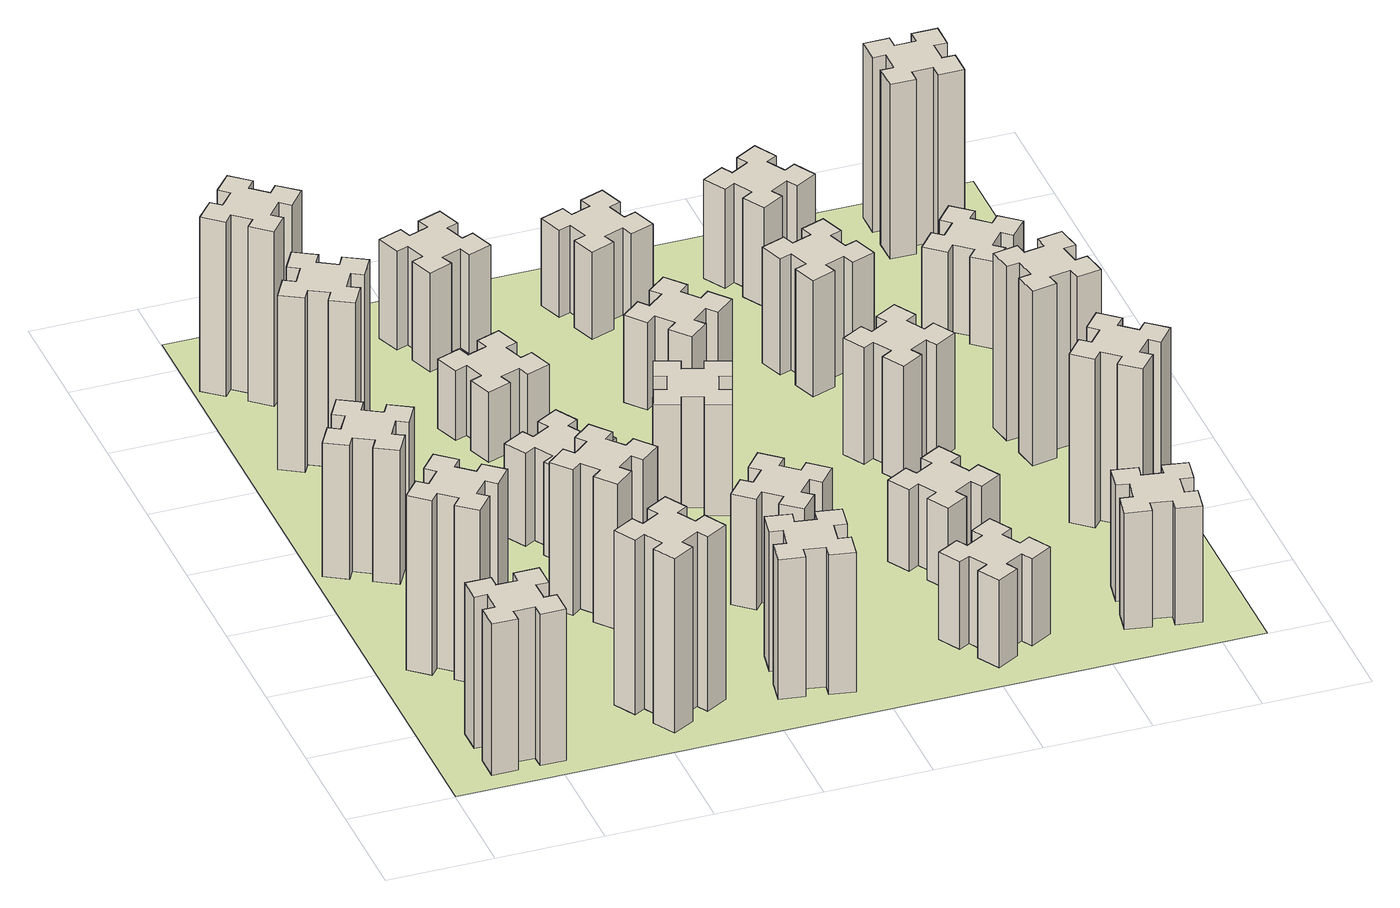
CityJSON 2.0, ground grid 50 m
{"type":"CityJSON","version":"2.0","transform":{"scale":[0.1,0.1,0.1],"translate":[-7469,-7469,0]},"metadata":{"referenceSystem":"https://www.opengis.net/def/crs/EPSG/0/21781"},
"CityObjects":{
"building1":{"type":"Building","attributes":{"class":"1000","function":"1000","usage":"1000","yearOfConstruction":2016,"roofType":"1000","measuredHeight":78,"storeysAboveGround":30,"storeysBelowGround":0},"geometry":[{"type":"Solid","lod":"1","boundaries":[[[[0,1,2,3,4,5,6,7,8,9,10,11,12,13,14,15,16,17,18,19]],[[17,16,20,21]],[[16,15,22,20]],[[15,14,23,22]],[[14,13,24,23]],[[13,12,25,24]],[[12,11,26,25]],[[11,10,27,26]],[[10,9,28,27]],[[9,8,29,28]],[[8,7,30,29]],[[7,6,31,30]],[[6,5,32,31]],[[5,4,33,32]],[[4,3,34,33]],[[3,2,35,34]],[[2,1,36,35]],[[1,0,37,36]],[[0,19,38,37]],[[19,18,39,38]],[[18,17,21,39]],[[24,25,26,27,28,29,30,31,32,33,34,35,36,37,38,39,21,20,22,23]]]]}]},
"building2":{"type":"Building","attributes":{"class":"1000","function":"1000","usage":"1000","yearOfConstruction":2016,"roofType":"1000","measuredHeight":90,"storeysAboveGround":30,"storeysBelowGround":0},"geometry":[{"type":"Solid","lod":"1","boundaries":[[[[40,41,42,43,44,45,46,47,48,49,50,51,52,53,54,55,56,57,58,59]],[[57,56,60,61]],[[56,55,62,60]],[[55,54,63,62]],[[54,53,64,63]],[[53,52,65,64]],[[52,51,66,65]],[[51,50,67,66]],[[50,49,68,67]],[[49,48,69,68]],[[48,47,70,69]],[[47,46,71,70]],[[46,45,72,71]],[[45,44,73,72]],[[44,43,74,73]],[[43,42,75,74]],[[42,41,76,75]],[[41,40,77,76]],[[40,59,78,77]],[[59,58,79,78]],[[58,57,61,79]],[[64,65,66,67,68,69,70,71,72,73,74,75,76,77,78,79,61,60,62,63]]]]}]},
"building3":{"type":"Building","attributes":{"class":"1000","function":"1000","usage":"1000","yearOfConstruction":2016,"roofType":"1000","measuredHeight":69,"storeysAboveGround":30,"storeysBelowGround":0},"geometry":[{"type":"Solid","lod":"1","boundaries":[[[[80,81,82,83,84,85,86,87,88,89,90,91,92,93,94,95,96,97,98,99]],[[97,96,100,101]],[[96,95,102,100]],[[95,94,103,102]],[[94,93,104,103]],[[93,92,105,104]],[[92,91,106,105]],[[91,90,107,106]],[[90,89,108,107]],[[89,88,109,108]],[[88,87,110,109]],[[87,86,111,110]],[[86,85,112,111]],[[85,84,113,112]],[[84,83,114,113]],[[83,82,115,114]],[[82,81,116,115]],[[81,80,117,116]],[[80,99,118,117]],[[99,98,119,118]],[[98,97,101,119]],[[104,105,106,107,108,109,110,111,112,113,114,115,116,117,118,119,101,100,102,103]]]]}]},
"building4":{"type":"Building","attributes":{"class":"1000","function":"1000","usage":"1000","yearOfConstruction":2016,"roofType":"1000","measuredHeight":90,"storeysAboveGround":30,"storeysBelowGround":0},"geometry":[{"type":"Solid","lod":"1","boundaries":[[[[120,121,122,123,124,125,126,127,128,129,130,131,132,133,134,135,136,137,138,139]],[[137,136,140,141]],[[136,135,142,140]],[[135,134,143,142]],[[134,133,144,143]],[[133,132,145,144]],[[132,131,146,145]],[[131,130,147,146]],[[130,129,148,147]],[[129,128,149,148]],[[128,127,150,149]],[[127,126,151,150]],[[126,125,152,151]],[[125,124,153,152]],[[124,123,154,153]],[[123,122,155,154]],[[122,121,156,155]],[[121,120,157,156]],[[120,139,158,157]],[[139,138,159,158]],[[138,137,141,159]],[[144,145,146,147,148,149,150,151,152,153,154,155,156,157,158,159,141,140,142,143]]]]}]},
"building5":{"type":"Building","attributes":{"class":"1000","function":"1000","usage":"1000","yearOfConstruction":2016,"roofType":"1000","measuredHeight":90,"storeysAboveGround":30,"storeysBelowGround":0},"geometry":[{"type":"Solid","lod":"1","boundaries":[[[[160,161,162,163,164,165,166,167,168,169,170,171,172,173,174,175,176,177,178,179]],[[177,176,180,181]],[[176,175,182,180]],[[175,174,183,182]],[[174,173,184,183]],[[173,172,185,184]],[[172,171,186,185]],[[171,170,187,186]],[[170,169,188,187]],[[169,168,189,188]],[[168,167,190,189]],[[167,166,191,190]],[[166,165,192,191]],[[165,164,193,192]],[[164,163,194,193]],[[163,162,195,194]],[[162,161,196,195]],[[161,160,197,196]],[[160,179,198,197]],[[179,178,199,198]],[[178,177,181,199]],[[184,185,186,187,188,189,190,191,192,193,194,195,196,197,198,199,181,180,182,183]]]]}]},
"building6":{"type":"Building","attributes":{"class":"1000","function":"1000","usage":"1000","yearOfConstruction":2016,"roofType":"1000","measuredHeight":90,"storeysAboveGround":30,"storeysBelowGround":0},"geometry":[{"type":"Solid","lod":"1","boundaries":[[[[200,201,202,203,204,205,206,207,208,209,210,211,212,213,214,215,216,217,218,219]],[[217,216,220,221]],[[216,215,222,220]],[[215,214,223,222]],[[214,213,224,223]],[[213,212,225,224]],[[212,211,226,225]],[[211,210,227,226]],[[210,209,228,227]],[[209,208,229,228]],[[208,207,230,229]],[[207,206,231,230]],[[206,205,232,231]],[[205,204,233,232]],[[204,203,234,233]],[[203,202,235,234]],[[202,201,236,235]],[[201,200,237,236]],[[200,219,238,237]],[[219,218,239,238]],[[218,217,221,239]],[[224,225,226,227,228,229,230,231,232,233,234,235,236,237,238,239,221,220,222,223]]]]}]},
"building7":{"type":"Building","attributes":{"class":"1000","function":"1000","usage":"1000","yearOfConstruction":2016,"roofType":"1000","measuredHeight":75,"storeysAboveGround":30,"storeysBelowGround":0},"geometry":[{"type":"Solid","lod":"1","boundaries":[[[[240,241,242,243,244,245,246,247,248,249,250,251,252,253,254,255,256,257,258,259]],[[257,256,260,261]],[[256,255,262,260]],[[255,254,263,262]],[[254,253,264,263]],[[253,252,265,264]],[[252,251,266,265]],[[251,250,267,266]],[[250,249,268,267]],[[249,248,269,268]],[[248,247,270,269]],[[247,246,271,270]],[[246,245,272,271]],[[245,244,273,272]],[[244,243,274,273]],[[243,242,275,274]],[[242,241,276,275]],[[241,240,277,276]],[[240,259,278,277]],[[259,258,279,278]],[[258,257,261,279]],[[264,265,266,267,268,269,270,271,272,273,274,275,276,277,278,279,261,260,262,263]]]]}]},
"building8":{"type":"Building","attributes":{"class":"1000","function":"1000","usage":"1000","yearOfConstruction":2016,"roofType":"1000","measuredHeight":48,"storeysAboveGround":30,"storeysBelowGround":0},"geometry":[{"type":"Solid","lod":"1","boundaries":[[[[280,281,282,283,284,285,286,287,288,289,290,291,292,293,294,295,296,297,298,299]],[[297,296,300,301]],[[296,295,302,300]],[[295,294,303,302]],[[294,293,304,303]],[[293,292,305,304]],[[292,291,306,305]],[[291,290,307,306]],[[290,289,308,307]],[[289,288,309,308]],[[288,287,310,309]],[[287,286,311,310]],[[286,285,312,311]],[[285,284,313,312]],[[284,283,314,313]],[[283,282,315,314]],[[282,281,316,315]],[[281,280,317,316]],[[280,299,318,317]],[[299,298,319,318]],[[298,297,301,319]],[[304,305,306,307,308,309,310,311,312,313,314,315,316,317,318,319,301,300,302,303]]]]}]},
"building9":{"type":"Building","attributes":{"class":"1000","function":"1000","usage":"1000","yearOfConstruction":2016,"roofType":"1000","measuredHeight":72,"storeysAboveGround":30,"storeysBelowGround":0},"geometry":[{"type":"Solid","lod":"1","boundaries":[[[[320,321,322,323,324,325,326,327,328,329,330,331,332,333,334,335,336,337,338,339]],[[337,336,340,341]],[[336,335,342,340]],[[335,334,343,342]],[[334,333,344,343]],[[333,332,345,344]],[[332,331,346,345]],[[331,330,347,346]],[[330,329,348,347]],[[329,328,349,348]],[[328,327,350,349]],[[327,326,351,350]],[[326,325,352,351]],[[325,324,353,352]],[[324,323,354,353]],[[323,322,355,354]],[[322,321,356,355]],[[321,320,357,356]],[[320,339,358,357]],[[339,338,359,358]],[[338,337,341,359]],[[344,345,346,347,348,349,350,351,352,353,354,355,356,357,358,359,341,340,342,343]]]]}]},
"building10":{"type":"Building","attributes":{"class":"1000","function":"1000","usage":"1000","yearOfConstruction":2016,"roofType":"1000","measuredHeight":36,"storeysAboveGround":30,"storeysBelowGround":0},"geometry":[{"type":"Solid","lod":"1","boundaries":[[[[360,361,362,363,364,365,366,367,368,369,370,371,372,373,374,375,376,377,378,379]],[[377,376,380,381]],[[376,375,382,380]],[[375,374,383,382]],[[374,373,384,383]],[[373,372,385,384]],[[372,371,386,385]],[[371,370,387,386]],[[370,369,388,387]],[[369,368,389,388]],[[368,367,390,389]],[[367,366,391,390]],[[366,365,392,391]],[[365,364,393,392]],[[364,363,394,393]],[[363,362,395,394]],[[362,361,396,395]],[[361,360,397,396]],[[360,379,398,397]],[[379,378,399,398]],[[378,377,381,399]],[[384,385,386,387,388,389,390,391,392,393,394,395,396,397,398,399,381,380,382,383]]]]}]},
"building11":{"type":"Building","attributes":{"class":"1000","function":"1000","usage":"1000","yearOfConstruction":2016,"roofType":"1000","measuredHeight":51,"storeysAboveGround":30,"storeysBelowGround":0},"geometry":[{"type":"Solid","lod":"1","boundaries":[[[[400,401,402,403,404,405,406,407,408,409,410,411,412,413,414,415,416,417,418,419]],[[417,416,420,421]],[[416,415,422,420]],[[415,414,423,422]],[[414,413,424,423]],[[413,412,425,424]],[[412,411,426,425]],[[411,410,427,426]],[[410,409,428,427]],[[409,408,429,428]],[[408,407,430,429]],[[407,406,431,430]],[[406,405,432,431]],[[405,404,433,432]],[[404,403,434,433]],[[403,402,435,434]],[[402,401,436,435]],[[401,400,437,436]],[[400,419,438,437]],[[419,418,439,438]],[[418,417,421,439]],[[424,425,426,427,428,429,430,431,432,433,434,435,436,437,438,439,421,420,422,423]]]]}]},
"building12":{"type":"Building","attributes":{"class":"1000","function":"1000","usage":"1000","yearOfConstruction":2016,"roofType":"1000","measuredHeight":57,"storeysAboveGround":30,"storeysBelowGround":0},"geometry":[{"type":"Solid","lod":"1","boundaries":[[[[440,441,442,443,444,445,446,447,448,449,450,451,452,453,454,455,456,457,458,459]],[[457,456,460,461]],[[456,455,462,460]],[[455,454,463,462]],[[454,453,464,463]],[[453,452,465,464]],[[452,451,466,465]],[[451,450,467,466]],[[450,449,468,467]],[[449,448,469,468]],[[448,447,470,469]],[[447,446,471,470]],[[446,445,472,471]],[[445,444,473,472]],[[444,443,474,473]],[[443,442,475,474]],[[442,441,476,475]],[[441,440,477,476]],[[440,459,478,477]],[[459,458,479,478]],[[458,457,461,479]],[[464,465,466,467,468,469,470,471,472,473,474,475,476,477,478,479,461,460,462,463]]]]}]},
"building13":{"type":"Building","attributes":{"class":"1000","function":"1000","usage":"1000","yearOfConstruction":2016,"roofType":"1000","measuredHeight":57,"storeysAboveGround":30,"storeysBelowGround":0},"geometry":[{"type":"Solid","lod":"1","boundaries":[[[[480,481,482,483,484,485,486,487,488,489,490,491,492,493,494,495,496,497,498,499]],[[497,496,500,501]],[[496,495,502,500]],[[495,494,503,502]],[[494,493,504,503]],[[493,492,505,504]],[[492,491,506,505]],[[491,490,507,506]],[[490,489,508,507]],[[489,488,509,508]],[[488,487,510,509]],[[487,486,511,510]],[[486,485,512,511]],[[485,484,513,512]],[[484,483,514,513]],[[483,482,515,514]],[[482,481,516,515]],[[481,480,517,516]],[[480,499,518,517]],[[499,498,519,518]],[[498,497,501,519]],[[504,505,506,507,508,509,510,511,512,513,514,515,516,517,518,519,501,500,502,503]]]]}]},
"building14":{"type":"Building","attributes":{"class":"1000","function":"1000","usage":"1000","yearOfConstruction":2016,"roofType":"1000","measuredHeight":45,"storeysAboveGround":30,"storeysBelowGround":0},"geometry":[{"type":"Solid","lod":"1","boundaries":[[[[520,521,522,523,524,525,526,527,528,529,530,531,532,533,534,535,536,537,538,539]],[[537,536,540,541]],[[536,535,542,540]],[[535,534,543,542]],[[534,533,544,543]],[[533,532,545,544]],[[532,531,546,545]],[[531,530,547,546]],[[530,529,548,547]],[[529,528,549,548]],[[528,527,550,549]],[[527,526,551,550]],[[526,525,552,551]],[[525,524,553,552]],[[524,523,554,553]],[[523,522,555,554]],[[522,521,556,555]],[[521,520,557,556]],[[520,539,558,557]],[[539,538,559,558]],[[538,537,541,559]],[[544,545,546,547,548,549,550,551,552,553,554,555,556,557,558,559,541,540,542,543]]]]}]},
"building15":{"type":"Building","attributes":{"class":"1000","function":"1000","usage":"1000","yearOfConstruction":2016,"roofType":"1000","measuredHeight":45,"storeysAboveGround":30,"storeysBelowGround":0},"geometry":[{"type":"Solid","lod":"1","boundaries":[[[[560,561,562,563,564,565,566,567,568,569,570,571,572,573,574,575,576,577,578,579]],[[577,576,580,581]],[[576,575,582,580]],[[575,574,583,582]],[[574,573,584,583]],[[573,572,585,584]],[[572,571,586,585]],[[571,570,587,586]],[[570,569,588,587]],[[569,568,589,588]],[[568,567,590,589]],[[567,566,591,590]],[[566,565,592,591]],[[565,564,593,592]],[[564,563,594,593]],[[563,562,595,594]],[[562,561,596,595]],[[561,560,597,596]],[[560,579,598,597]],[[579,578,599,598]],[[578,577,581,599]],[[584,585,586,587,588,589,590,591,592,593,594,595,596,597,598,599,581,580,582,583]]]]}]},
"building16":{"type":"Building","attributes":{"class":"1000","function":"1000","usage":"1000","yearOfConstruction":2016,"roofType":"1000","measuredHeight":45,"storeysAboveGround":30,"storeysBelowGround":0},"geometry":[{"type":"Solid","lod":"1","boundaries":[[[[600,601,602,603,604,605,606,607,608,609,610,611,612,613,614,615,616,617,618,619]],[[617,616,620,621]],[[616,615,622,620]],[[615,614,623,622]],[[614,613,624,623]],[[613,612,625,624]],[[612,611,626,625]],[[611,610,627,626]],[[610,609,628,627]],[[609,608,629,628]],[[608,607,630,629]],[[607,606,631,630]],[[606,605,632,631]],[[605,604,633,632]],[[604,603,634,633]],[[603,602,635,634]],[[602,601,636,635]],[[601,600,637,636]],[[600,619,638,637]],[[619,618,639,638]],[[618,617,621,639]],[[624,625,626,627,628,629,630,631,632,633,634,635,636,637,638,639,621,620,622,623]]]]}]},
"building17":{"type":"Building","attributes":{"class":"1000","function":"1000","usage":"1000","yearOfConstruction":2016,"roofType":"1000","measuredHeight":42,"storeysAboveGround":30,"storeysBelowGround":0},"geometry":[{"type":"Solid","lod":"1","boundaries":[[[[640,641,642,643,644,645,646,647,648,649,650,651,652,653,654,655,656,657,658,659]],[[657,656,660,661]],[[656,655,662,660]],[[655,654,663,662]],[[654,653,664,663]],[[653,652,665,664]],[[652,651,666,665]],[[651,650,667,666]],[[650,649,668,667]],[[649,648,669,668]],[[648,647,670,669]],[[647,646,671,670]],[[646,645,672,671]],[[645,644,673,672]],[[644,643,674,673]],[[643,642,675,674]],[[642,641,676,675]],[[641,640,677,676]],[[640,659,678,677]],[[659,658,679,678]],[[658,657,661,679]],[[664,665,666,667,668,669,670,671,672,673,674,675,676,677,678,679,661,660,662,663]]]]}]},
"building18":{"type":"Building","attributes":{"class":"1000","function":"1000","usage":"1000","yearOfConstruction":2016,"roofType":"1000","measuredHeight":60,"storeysAboveGround":30,"storeysBelowGround":0},"geometry":[{"type":"Solid","lod":"1","boundaries":[[[[680,681,682,683,684,685,686,687,688,689,690,691,692,693,694,695,696,697,698,699]],[[697,696,700,701]],[[696,695,702,700]],[[695,694,703,702]],[[694,693,704,703]],[[693,692,705,704]],[[692,691,706,705]],[[691,690,707,706]],[[690,689,708,707]],[[689,688,709,708]],[[688,687,710,709]],[[687,686,711,710]],[[686,685,712,711]],[[685,684,713,712]],[[684,683,714,713]],[[683,682,715,714]],[[682,681,716,715]],[[681,680,717,716]],[[680,699,718,717]],[[699,698,719,718]],[[698,697,701,719]],[[704,705,706,707,708,709,710,711,712,713,714,715,716,717,718,719,701,700,702,703]]]]}]},
"building19":{"type":"Building","attributes":{"class":"1000","function":"1000","usage":"1000","yearOfConstruction":2016,"roofType":"1000","measuredHeight":60,"storeysAboveGround":30,"storeysBelowGround":0},"geometry":[{"type":"Solid","lod":"1","boundaries":[[[[720,721,722,723,724,725,726,727,728,729,730,731,732,733,734,735,736,737,738,739]],[[737,736,740,741]],[[736,735,742,740]],[[735,734,743,742]],[[734,733,744,743]],[[733,732,745,744]],[[732,731,746,745]],[[731,730,747,746]],[[730,729,748,747]],[[729,728,749,748]],[[728,727,750,749]],[[727,726,751,750]],[[726,725,752,751]],[[725,724,753,752]],[[724,723,754,753]],[[723,722,755,754]],[[722,721,756,755]],[[721,720,757,756]],[[720,739,758,757]],[[739,738,759,758]],[[738,737,741,759]],[[744,745,746,747,748,749,750,751,752,753,754,755,756,757,758,759,741,740,742,743]]]]}]},
"building20":{"type":"Building","attributes":{"class":"1000","function":"1000","usage":"1000","yearOfConstruction":2016,"roofType":"1000","measuredHeight":60,"storeysAboveGround":30,"storeysBelowGround":0},"geometry":[{"type":"Solid","lod":"1","boundaries":[[[[760,761,762,763,764,765,766,767,768,769,770,771,772,773,774,775,776,777,778,779]],[[777,776,780,781]],[[776,775,782,780]],[[775,774,783,782]],[[774,773,784,783]],[[773,772,785,784]],[[772,771,786,785]],[[771,770,787,786]],[[770,769,788,787]],[[769,768,789,788]],[[768,767,790,789]],[[767,766,791,790]],[[766,765,792,791]],[[765,764,793,792]],[[764,763,794,793]],[[763,762,795,794]],[[762,761,796,795]],[[761,760,797,796]],[[760,779,798,797]],[[779,778,799,798]],[[778,777,781,799]],[[784,785,786,787,788,789,790,791,792,793,794,795,796,797,798,799,781,780,782,783]]]]}]},
"building21":{"type":"Building","attributes":{"class":"1000","function":"1000","usage":"1000","yearOfConstruction":2016,"roofType":"1000","measuredHeight":51,"storeysAboveGround":30,"storeysBelowGround":0},"geometry":[{"type":"Solid","lod":"1","boundaries":[[[[800,801,802,803,804,805,806,807,808,809,810,811,812,813,814,815,816,817,818,819]],[[817,816,820,821]],[[816,815,822,820]],[[815,814,823,822]],[[814,813,824,823]],[[813,812,825,824]],[[812,811,826,825]],[[811,810,827,826]],[[810,809,828,827]],[[809,808,829,828]],[[808,807,830,829]],[[807,806,831,830]],[[806,805,832,831]],[[805,804,833,832]],[[804,803,834,833]],[[803,802,835,834]],[[802,801,836,835]],[[801,800,837,836]],[[800,819,838,837]],[[819,818,839,838]],[[818,817,821,839]],[[824,825,826,827,828,829,830,831,832,833,834,835,836,837,838,839,821,820,822,823]]]]}]},
"building22":{"type":"Building","attributes":{"class":"1000","function":"1000","usage":"1000","yearOfConstruction":2016,"roofType":"1000","measuredHeight":87,"storeysAboveGround":30,"storeysBelowGround":0},"geometry":[{"type":"Solid","lod":"1","boundaries":[[[[840,841,842,843,844,845,846,847,848,849,850,851,852,853,854,855,856,857,858,859]],[[857,856,860,861]],[[856,855,862,860]],[[855,854,863,862]],[[854,853,864,863]],[[853,852,865,864]],[[852,851,866,865]],[[851,850,867,866]],[[850,849,868,867]],[[849,848,869,868]],[[848,847,870,869]],[[847,846,871,870]],[[846,845,872,871]],[[845,844,873,872]],[[844,843,874,873]],[[843,842,875,874]],[[842,841,876,875]],[[841,840,877,876]],[[840,859,878,877]],[[859,858,879,878]],[[858,857,861,879]],[[864,865,866,867,868,869,870,871,872,873,874,875,876,877,878,879,861,860,862,863]]]]}]},
"building23":{"type":"Building","attributes":{"class":"1000","function":"1000","usage":"1000","yearOfConstruction":2016,"roofType":"1000","measuredHeight":90,"storeysAboveGround":30,"storeysBelowGround":0},"geometry":[{"type":"Solid","lod":"1","boundaries":[[[[880,881,882,883,884,885,886,887,888,889,890,891,892,893,894,895,896,897,898,899]],[[897,896,900,901]],[[896,895,902,900]],[[895,894,903,902]],[[894,893,904,903]],[[893,892,905,904]],[[892,891,906,905]],[[891,890,907,906]],[[890,889,908,907]],[[889,888,909,908]],[[888,887,910,909]],[[887,886,911,910]],[[886,885,912,911]],[[885,884,913,912]],[[884,883,914,913]],[[883,882,915,914]],[[882,881,916,915]],[[881,880,917,916]],[[880,899,918,917]],[[899,898,919,918]],[[898,897,901,919]],[[904,905,906,907,908,909,910,911,912,913,914,915,916,917,918,919,901,900,902,903]]]]}]},
"building24":{"type":"Building","attributes":{"class":"1000","function":"1000","usage":"1000","yearOfConstruction":2016,"roofType":"1000","measuredHeight":45,"storeysAboveGround":30,"storeysBelowGround":0},"geometry":[{"type":"Solid","lod":"1","boundaries":[[[[920,921,922,923,924,925,926,927,928,929,930,931,932,933,934,935,936,937,938,939]],[[937,936,940,941]],[[936,935,942,940]],[[935,934,943,942]],[[934,933,944,943]],[[933,932,945,944]],[[932,931,946,945]],[[931,930,947,946]],[[930,929,948,947]],[[929,928,949,948]],[[928,927,950,949]],[[927,926,951,950]],[[926,925,952,951]],[[925,924,953,952]],[[924,923,954,953]],[[923,922,955,954]],[[922,921,956,955]],[[921,920,957,956]],[[920,939,958,957]],[[939,938,959,958]],[[938,937,941,959]],[[944,945,946,947,948,949,950,951,952,953,954,955,956,957,958,959,941,940,942,943]]]]}]},
"building25":{"type":"Building","attributes":{"class":"1000","function":"1000","usage":"1000","yearOfConstruction":2016,"roofType":"1000","measuredHeight":90,"storeysAboveGround":30,"storeysBelowGround":0},"geometry":[{"type":"Solid","lod":"1","boundaries":[[[[960,961,962,963,964,965,966,967,968,969,970,971,972,973,974,975,976,977,978,979]],[[977,976,980,981]],[[976,975,982,980]],[[975,974,983,982]],[[974,973,984,983]],[[973,972,985,984]],[[972,971,986,985]],[[971,970,987,986]],[[970,969,988,987]],[[969,968,989,988]],[[968,967,990,989]],[[967,966,991,990]],[[966,965,992,991]],[[965,964,993,992]],[[964,963,994,993]],[[963,962,995,994]],[[962,961,996,995]],[[961,960,997,996]],[[960,979,998,997]],[[979,978,999,998]],[[978,977,981,999]],[[984,985,986,987,988,989,990,991,992,993,994,995,996,997,998,999,981,980,982,983]]]]}]},
"landuse1":{"type":"LandUse","attributes":{"name":"plot1","function":"1010"},"geometry":[{"type":"MultiSurface","lod":"1","boundaries":[[[1000,1001,1002,1003]]]}]}
},
"vertices":[
[265,325,0],[265,225,0],[205,225,0],[205,105,0],[325,105,0],[325,165,0],[425,165,0],[425,105,0],[545,105,0],[545,225,0],[485,225,0],[485,325,0],[545,325,0],[545,445,0],[425,445,0],[425,385,0],[325,385,0],[325,445,0],[205,445,0],[205,325,0],[325,385,780],[325,445,780],[425,385,780],[425,445,780],[545,445,780],[545,325,780],[485,325,780],[485,225,780],[545,225,780],[545,105,780],[425,105,780],[425,165,780],[325,165,780],[325,105,780],[205,105,780],[205,225,780],[265,225,780],[265,325,780],[205,325,780],[205,445,780],
[484,1067,0],[408,1132,0],[446,1178,0],[354,1255,0],[277,1163,0],[323,1124,0],[259,1048,0],[213,1086,0],[136,994,0],[228,917,0],[266,963,0],[343,899,0],[304,853,0],[396,776,0],[473,868,0],[427,906,0],[492,983,0],[538,944,0],[615,1036,0],[523,1113,0],[492,983,900],[538,944,900],[427,906,900],[473,868,900],[396,776,900],[304,853,900],[343,899,900],[266,963,900],[228,917,900],[136,994,900],[213,1086,900],[259,1048,900],[323,1124,900],[277,1163,900],[354,1255,900],[446,1178,900],[408,1132,900],[484,1067,900],[523,1113,900],[615,1036,900],
[374,1926,0],[287,1976,0],[317,2028,0],[213,2088,0],[153,1984,0],[205,1954,0],[155,1867,0],[103,1897,0],[43,1793,0],[147,1733,0],[177,1785,0],[264,1735,0],[234,1683,0],[338,1623,0],[398,1727,0],[346,1757,0],[396,1844,0],[448,1814,0],[508,1918,0],[404,1978,0],[396,1844,690],[448,1814,690],[346,1757,690],[398,1727,690],[338,1623,690],[234,1683,690],[264,1735,690],[177,1785,690],[147,1733,690],[43,1793,690],[103,1897,690],[155,1867,690],[205,1954,690],[153,1984,690],[213,2088,690],[317,2028,690],[287,1976,690],[374,1926,690],[404,1978,690],[508,1918,690],
[277,2625,0],[364,2575,0],[334,2523,0],[438,2463,0],[498,2567,0],[446,2597,0],[496,2684,0],[548,2654,0],[608,2758,0],[504,2818,0],[474,2766,0],[387,2816,0],[417,2868,0],[313,2928,0],[253,2824,0],[305,2794,0],[255,2707,0],[203,2737,0],[143,2633,0],[247,2573,0],[255,2707,900],[203,2737,900],[305,2794,900],[253,2824,900],[313,2928,900],[417,2868,900],[387,2816,900],[474,2766,900],[504,2818,900],[608,2758,900],[548,2654,900],[496,2684,900],[446,2597,900],[498,2567,900],[438,2463,900],[334,2523,900],[364,2575,900],[277,2625,900],[247,2573,900],[143,2633,900],
[1127,255,0],[1214,305,0],[1244,253,0],[1348,313,0],[1288,417,0],[1236,387,0],[1186,474,0],[1238,504,0],[1178,608,0],[1074,548,0],[1104,496,0],[1017,446,0],[987,498,0],[883,438,0],[943,334,0],[995,364,0],[1045,277,0],[993,247,0],[1053,143,0],[1157,203,0],[1045,277,900],[993,247,900],[995,364,900],[943,334,900],[883,438,900],[987,498,900],[1017,446,900],[1104,496,900],[1074,548,900],[1178,608,900],[1238,504,900],[1186,474,900],[1236,387,900],[1288,417,900],[1348,313,900],[1244,253,900],[1214,305,900],[1127,255,900],[1157,203,900],[1053,143,900],
[384,3387,0],[308,3452,0],[346,3498,0],[254,3575,0],[177,3483,0],[223,3444,0],[159,3368,0],[113,3406,0],[36,3314,0],[128,3237,0],[166,3283,0],[243,3219,0],[204,3173,0],[296,3096,0],[373,3188,0],[327,3226,0],[392,3303,0],[438,3264,0],[515,3356,0],[423,3433,0],[392,3303,900],[438,3264,900],[327,3226,900],[373,3188,900],[296,3096,900],[204,3173,900],[243,3219,900],[166,3283,900],[128,3237,900],[36,3314,900],[113,3406,900],[159,3368,900],[223,3444,900],[177,3483,900],[254,3575,900],[346,3498,900],[308,3452,900],[384,3387,900],[423,3433,900],[515,3356,900],
[1083,1332,0],[1006,1267,0],[968,1313,0],[876,1236,0],[953,1144,0],[999,1183,0],[1063,1106,0],[1017,1068,0],[1094,976,0],[1186,1053,0],[1148,1099,0],[1224,1163,0],[1263,1117,0],[1355,1194,0],[1278,1286,0],[1232,1248,0],[1167,1324,0],[1213,1363,0],[1136,1455,0],[1044,1378,0],[1167,1324,750],[1213,1363,750],[1232,1248,750],[1278,1286,750],[1355,1194,750],[1263,1117,750],[1224,1163,750],[1148,1099,750],[1186,1053,750],[1094,976,750],[1017,1068,750],[1063,1106,750],[999,1183,750],[953,1144,750],[876,1236,750],[968,1313,750],[1006,1267,750],[1083,1332,750],[1044,1378,750],[1136,1455,750],
[995,1744,0],[1045,1657,0],[993,1627,0],[1053,1523,0],[1157,1583,0],[1127,1635,0],[1214,1685,0],[1244,1633,0],[1348,1693,0],[1288,1797,0],[1236,1767,0],[1186,1854,0],[1238,1884,0],[1178,1988,0],[1074,1928,0],[1104,1876,0],[1017,1826,0],[987,1878,0],[883,1818,0],[943,1714,0],[1017,1826,480],[987,1878,480],[1104,1876,480],[1074,1928,480],[1178,1988,480],[1238,1884,480],[1186,1854,480],[1236,1767,480],[1288,1797,480],[1348,1693,480],[1244,1633,480],[1214,1685,480],[1127,1635,480],[1157,1583,480],[1053,1523,480],[993,1627,480],[1045,1657,480],[995,1744,480],[943,1714,480],[883,1818,480],
[1855,307,0],[1872,405,0],[1931,395,0],[1952,513,0],[1834,534,0],[1824,475,0],[1725,492,0],[1736,551,0],[1617,572,0],[1597,454,0],[1656,444,0],[1638,345,0],[1579,356,0],[1558,237,0],[1677,217,0],[1687,276,0],[1785,258,0],[1775,199,0],[1893,178,0],[1914,297,0],[1785,258,720],[1775,199,720],[1687,276,720],[1677,217,720],[1558,237,720],[1579,356,720],[1638,345,720],[1656,444,720],[1597,454,720],[1617,572,720],[1736,551,720],[1725,492,720],[1824,475,720],[1834,534,720],[1952,513,720],[1931,395,720],[1872,405,720],[1855,307,720],[1914,297,720],[1893,178,720],
[1125,2716,0],[1031,2682,0],[1010,2738,0],[897,2697,0],[939,2584,0],[995,2605,0],[1029,2511,0],[973,2490,0],[1014,2377,0],[1127,2419,0],[1106,2475,0],[1200,2509,0],[1220,2453,0],[1333,2494,0],[1292,2607,0],[1236,2586,0],[1202,2680,0],[1258,2700,0],[1217,2813,0],[1104,2772,0],[1202,2680,360],[1258,2700,360],[1236,2586,360],[1292,2607,360],[1333,2494,360],[1220,2453,360],[1200,2509,360],[1106,2475,360],[1127,2419,360],[1014,2377,360],[973,2490,360],[1029,2511,360],[995,2605,360],[939,2584,360],[897,2697,360],[1010,2738,360],[1031,2682,360],[1125,2716,360],[1104,2772,360],[1217,2813,360],
[1125,3456,0],[1031,3422,0],[1010,3478,0],[897,3437,0],[939,3324,0],[995,3345,0],[1029,3251,0],[973,3230,0],[1014,3117,0],[1127,3159,0],[1106,3215,0],[1200,3249,0],[1220,3193,0],[1333,3234,0],[1292,3347,0],[1236,3326,0],[1202,3420,0],[1258,3440,0],[1217,3553,0],[1104,3512,0],[1202,3420,510],[1258,3440,510],[1236,3326,510],[1292,3347,510],[1333,3234,510],[1220,3193,510],[1200,3249,510],[1106,3215,510],[1127,3159,510],[1014,3117,510],[973,3230,510],[1029,3251,510],[995,3345,510],[939,3324,510],[897,3437,510],[1010,3478,510],[1031,3422,510],[1125,3456,510],[1104,3512,510],[1217,3553,510],
[1803,1124,0],[1739,1048,0],[1693,1086,0],[1616,994,0],[1708,917,0],[1746,963,0],[1823,899,0],[1784,853,0],[1876,776,0],[1953,868,0],[1907,906,0],[1972,983,0],[2018,944,0],[2095,1036,0],[2003,1113,0],[1964,1067,0],[1888,1132,0],[1926,1178,0],[1834,1255,0],[1757,1163,0],[1888,1132,570],[1926,1178,570],[1964,1067,570],[2003,1113,570],[2095,1036,570],[2018,944,570],[1972,983,570],[1907,906,570],[1953,868,570],[1876,776,570],[1784,853,570],[1823,899,570],[1746,963,570],[1708,917,570],[1616,994,570],[1693,1086,570],[1739,1048,570],[1803,1124,570],[1757,1163,570],[1834,1255,570],
[1842,1771,0],[1876,1865,0],[1932,1844,0],[1973,1957,0],[1860,1998,0],[1840,1942,0],[1746,1976,0],[1767,2032,0],[1654,2073,0],[1613,1960,0],[1669,1940,0],[1635,1846,0],[1579,1867,0],[1537,1754,0],[1650,1713,0],[1671,1769,0],[1765,1735,0],[1744,1679,0],[1857,1637,0],[1898,1750,0],[1765,1735,570],[1744,1679,570],[1671,1769,570],[1650,1713,570],[1537,1754,570],[1579,1867,570],[1635,1846,570],[1669,1940,570],[1613,1960,570],[1654,2073,570],[1767,2032,570],[1746,1976,570],[1840,1942,570],[1860,1998,570],[1973,1957,570],[1932,1844,570],[1876,1865,570],[1842,1771,570],[1898,1750,570],[1857,1637,570],
[2475,364,0],[2525,277,0],[2473,247,0],[2533,143,0],[2637,203,0],[2607,255,0],[2694,305,0],[2724,253,0],[2828,313,0],[2768,417,0],[2716,387,0],[2666,474,0],[2718,504,0],[2658,608,0],[2554,548,0],[2584,496,0],[2497,446,0],[2467,498,0],[2363,438,0],[2423,334,0],[2497,446,450],[2467,498,450],[2584,496,450],[2554,548,450],[2658,608,450],[2718,504,450],[2666,474,450],[2716,387,450],[2768,417,450],[2828,313,450],[2724,253,450],[2694,305,450],[2607,255,450],[2637,203,450],[2533,143,450],[2473,247,450],[2525,277,450],[2475,364,450],[2423,334,450],[2363,438,450],
[1988,2479,0],[2064,2543,0],[2103,2497,0],[2195,2574,0],[2118,2666,0],[2072,2628,0],[2007,2704,0],[2053,2743,0],[1976,2835,0],[1884,2758,0],[1923,2712,0],[1846,2647,0],[1808,2693,0],[1716,2616,0],[1793,2524,0],[1839,2563,0],[1903,2486,0],[1857,2448,0],[1934,2356,0],[2026,2433,0],[1903,2486,450],[1857,2448,450],[1839,2563,450],[1793,2524,450],[1716,2616,450],[1808,2693,450],[1846,2647,450],[1923,2712,450],[1884,2758,450],[1976,2835,450],[2053,2743,450],[2007,2704,450],[2072,2628,450],[2118,2666,450],[2195,2574,450],[2103,2497,450],[2064,2543,450],[1988,2479,450],[2026,2433,450],[1934,2356,450],
[1865,3456,0],[1771,3422,0],[1750,3478,0],[1637,3437,0],[1679,3324,0],[1735,3345,0],[1769,3251,0],[1713,3230,0],[1754,3117,0],[1867,3159,0],[1846,3215,0],[1940,3249,0],[1960,3193,0],[2073,3234,0],[2032,3347,0],[1976,3326,0],[1942,3420,0],[1998,3440,0],[1957,3553,0],[1844,3512,0],[1942,3420,450],[1998,3440,450],[1976,3326,450],[2032,3347,450],[2073,3234,450],[1960,3193,450],[1940,3249,450],[1846,3215,450],[1867,3159,450],[1754,3117,450],[1713,3230,450],[1769,3251,450],[1735,3345,450],[1679,3324,450],[1637,3437,450],[1750,3478,450],[1771,3422,450],[1865,3456,450],[1844,3512,450],[1957,3553,450],
[2716,1027,0],[2666,1114,0],[2718,1144,0],[2658,1248,0],[2554,1188,0],[2584,1136,0],[2497,1086,0],[2467,1138,0],[2363,1078,0],[2423,974,0],[2475,1004,0],[2525,917,0],[2473,887,0],[2533,783,0],[2637,843,0],[2607,895,0],[2694,945,0],[2724,893,0],[2828,953,0],[2768,1057,0],[2694,945,420],[2724,893,420],[2607,895,420],[2637,843,420],[2533,783,420],[2473,887,420],[2525,917,420],[2475,1004,420],[2423,974,420],[2363,1078,420],[2467,1138,420],[2497,1086,420],[2584,1136,420],[2554,1188,420],[2658,1248,420],[2718,1144,420],[2666,1114,420],[2716,1027,420],[2768,1057,420],[2828,953,420],
[2816,1867,0],[2766,1954,0],[2818,1984,0],[2758,2088,0],[2654,2028,0],[2684,1976,0],[2597,1926,0],[2567,1978,0],[2463,1918,0],[2523,1814,0],[2575,1844,0],[2625,1757,0],[2573,1727,0],[2633,1623,0],[2737,1683,0],[2707,1735,0],[2794,1785,0],[2824,1733,0],[2928,1793,0],[2868,1897,0],[2794,1785,600],[2824,1733,600],[2707,1735,600],[2737,1683,600],[2633,1623,600],[2573,1727,600],[2625,1757,600],[2575,1844,600],[2523,1814,600],[2463,1918,600],[2567,1978,600],[2597,1926,600],[2684,1976,600],[2654,2028,600],[2758,2088,600],[2818,1984,600],[2766,1954,600],[2816,1867,600],[2868,1897,600],[2928,1793,600],
[2586,2475,0],[2680,2509,0],[2700,2453,0],[2813,2494,0],[2772,2607,0],[2716,2586,0],[2682,2680,0],[2738,2700,0],[2697,2813,0],[2584,2772,0],[2605,2716,0],[2511,2682,0],[2490,2738,0],[2377,2697,0],[2419,2584,0],[2475,2605,0],[2509,2511,0],[2453,2490,0],[2494,2377,0],[2607,2419,0],[2509,2511,600],[2453,2490,600],[2475,2605,600],[2419,2584,600],[2377,2697,600],[2490,2738,600],[2511,2682,600],[2605,2716,600],[2584,2772,600],[2697,2813,600],[2738,2700,600],[2682,2680,600],[2716,2586,600],[2772,2607,600],[2813,2494,600],[2700,2453,600],[2680,2509,600],[2586,2475,600],[2607,2419,600],[2494,2377,600],
[3435,307,0],[3452,405,0],[3511,395,0],[3532,513,0],[3414,534,0],[3404,475,0],[3305,492,0],[3316,551,0],[3197,572,0],[3177,454,0],[3236,444,0],[3218,345,0],[3159,356,0],[3138,237,0],[3257,217,0],[3267,276,0],[3365,258,0],[3355,199,0],[3473,178,0],[3494,297,0],[3365,258,600],[3355,199,600],[3267,276,600],[3257,217,600],[3138,237,600],[3159,356,600],[3218,345,600],[3236,444,600],[3177,454,600],[3197,572,600],[3316,551,600],[3305,492,600],[3404,475,600],[3414,534,600],[3532,513,600],[3511,395,600],[3452,405,600],[3435,307,600],[3494,297,600],[3473,178,600],
[2716,3347,0],[2666,3434,0],[2718,3464,0],[2658,3568,0],[2554,3508,0],[2584,3456,0],[2497,3406,0],[2467,3458,0],[2363,3398,0],[2423,3294,0],[2475,3324,0],[2525,3237,0],[2473,3207,0],[2533,3103,0],[2637,3163,0],[2607,3215,0],[2694,3265,0],[2724,3213,0],[2828,3273,0],[2768,3377,0],[2694,3265,510],[2724,3213,510],[2607,3215,510],[2637,3163,510],[2533,3103,510],[2473,3207,510],[2525,3237,510],[2475,3324,510],[2423,3294,510],[2363,3398,510],[2467,3458,510],[2497,3406,510],[2584,3456,510],[2554,3508,510],[2658,3568,510],[2718,3464,510],[2666,3434,510],[2716,3347,510],[2768,3377,510],[2828,3273,510],
[3487,1006,0],[3552,1083,0],[3598,1044,0],[3675,1136,0],[3583,1213,0],[3544,1167,0],[3468,1232,0],[3506,1278,0],[3414,1355,0],[3337,1263,0],[3383,1224,0],[3319,1148,0],[3273,1186,0],[3196,1094,0],[3288,1017,0],[3326,1063,0],[3403,999,0],[3364,953,0],[3456,876,0],[3533,968,0],[3403,999,870],[3364,953,870],[3326,1063,870],[3288,1017,870],[3196,1094,870],[3273,1186,870],[3319,1148,870],[3383,1224,870],[3337,1263,870],[3414,1355,870],[3506,1278,870],[3468,1232,870],[3544,1167,870],[3583,1213,870],[3675,1136,870],[3598,1044,870],[3552,1083,870],[3487,1006,870],[3533,968,870],[3456,876,870],
[3365,1872,0],[3267,1855,0],[3257,1914,0],[3138,1893,0],[3159,1775,0],[3218,1785,0],[3236,1687,0],[3177,1677,0],[3197,1558,0],[3316,1579,0],[3305,1638,0],[3404,1656,0],[3414,1597,0],[3532,1617,0],[3511,1736,0],[3452,1725,0],[3435,1824,0],[3494,1834,0],[3473,1952,0],[3355,1931,0],[3435,1824,900],[3494,1834,900],[3452,1725,900],[3511,1736,900],[3532,1617,900],[3414,1597,900],[3404,1656,900],[3305,1638,900],[3316,1579,900],[3197,1558,900],[3177,1677,900],[3236,1687,900],[3218,1785,900],[3159,1775,900],[3138,1893,900],[3257,1914,900],[3267,1855,900],[3365,1872,900],[3355,1931,900],[3473,1952,900],
[3444,2747,0],[3368,2812,0],[3406,2858,0],[3314,2935,0],[3237,2843,0],[3283,2804,0],[3219,2728,0],[3173,2766,0],[3096,2674,0],[3188,2597,0],[3226,2643,0],[3303,2579,0],[3264,2533,0],[3356,2456,0],[3433,2548,0],[3387,2586,0],[3452,2663,0],[3498,2624,0],[3575,2716,0],[3483,2793,0],[3452,2663,450],[3498,2624,450],[3387,2586,450],[3433,2548,450],[3356,2456,450],[3264,2533,450],[3303,2579,450],[3226,2643,450],[3188,2597,450],[3096,2674,450],[3173,2766,450],[3219,2728,450],[3283,2804,450],[3237,2843,450],[3314,2935,450],[3406,2858,450],[3368,2812,450],[3444,2747,450],[3483,2793,450],[3575,2716,450],
[3285,3325,0],[3385,3325,0],[3385,3265,0],[3505,3265,0],[3505,3385,0],[3445,3385,0],[3445,3485,0],[3505,3485,0],[3505,3605,0],[3385,3605,0],[3385,3545,0],[3285,3545,0],[3285,3605,0],[3165,3605,0],[3165,3485,0],[3225,3485,0],[3225,3385,0],[3165,3385,0],[3165,3265,0],[3285,3265,0],[3225,3385,900],[3165,3385,900],[3225,3485,900],[3165,3485,900],[3165,3605,900],[3285,3605,900],[3285,3545,900],[3385,3545,900],[3385,3605,900],[3505,3605,900],[3505,3485,900],[3445,3485,900],[3445,3385,900],[3505,3385,900],[3505,3265,900],[3385,3265,900],[3385,3325,900],[3285,3325,900],[3285,3265,900],[3165,3265,900],
[5,3705,0],[3705,3705,0],[3705,5,0],[5,5,0]
]}
